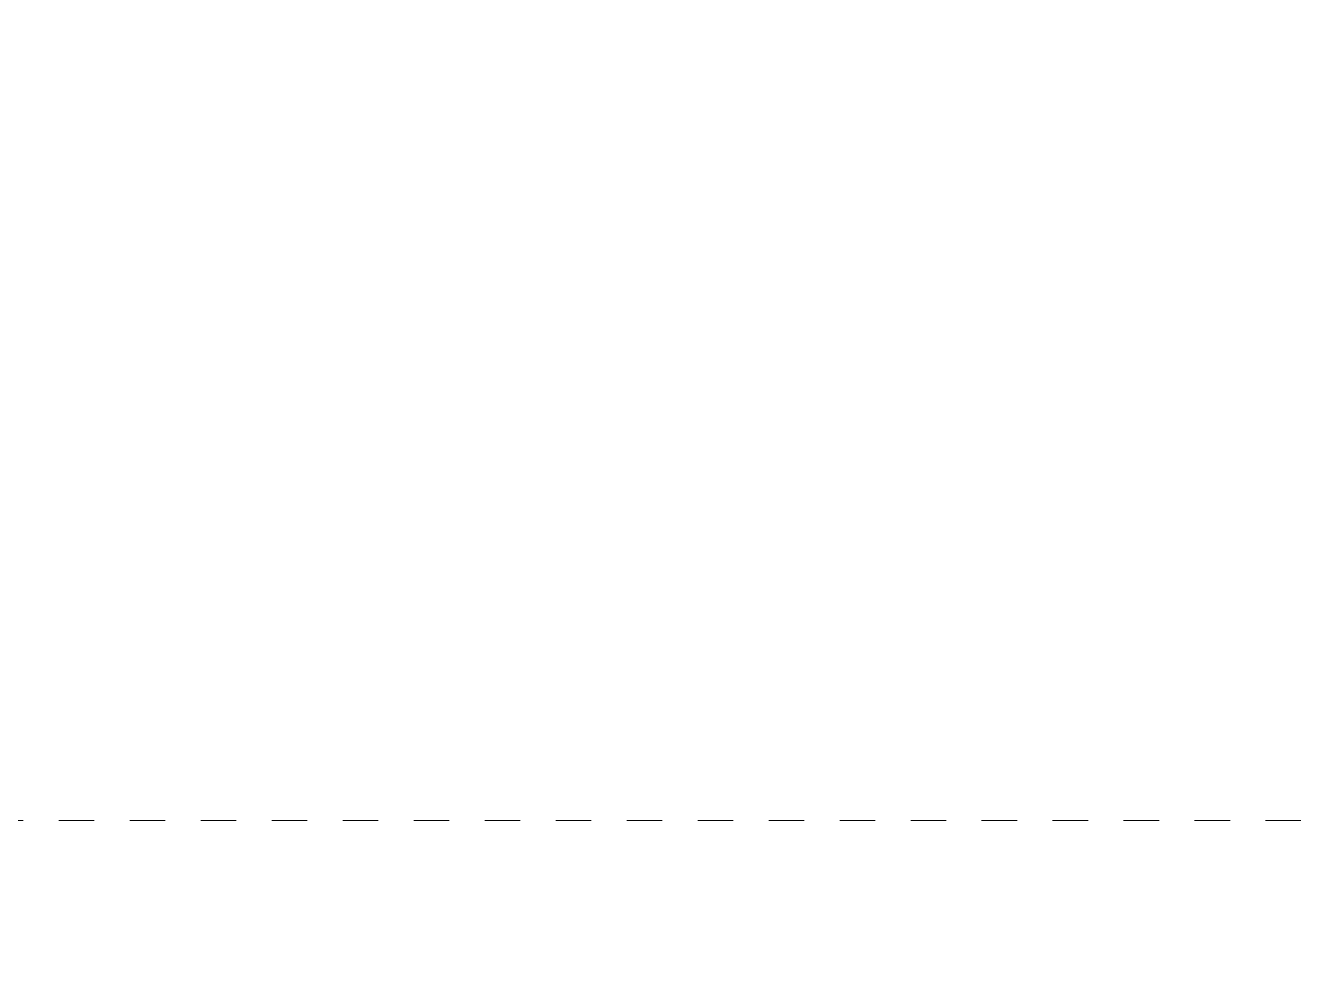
# Model space of a CAD drawing. Header units: millimetres. Extents: x -48147 to 1436659, y -488302 to 18123.
# Drawn here: x 1403249 to 1408291, y -471507 to -467721 of the extents above; entities that cross this region are included whole.
import ezdxf
from ezdxf.enums import TextEntityAlignment as Align

# ---------------------------------------------------------------- set-up
doc = ezdxf.new("R2010")
doc.units = ezdxf.units.MM
doc.header["$MEASUREMENT"] = 0
for name, pattern in [('Dashed', [2822.222233, 1411.111116, -1411.111116]), ('Double Dashed', [546.805537, 264.583325, -105.833328, 70.555556, -105.833328]), ('Wipeout_Contour', [1000, 0, -1000])]:
    doc.linetypes.add(name, pattern=pattern)
for name, color, linetype, lineweight, true_color in [('0_Pen_No__105', 7, 'Continuous', 15, 0xa6a6a6), ('New_A-15-MG_Structural_Grid_Phase_2_Pen_No__222', 7, 'Continuous', 13, 0x65af33), ('New_A-25-M_Curtain_Wall_Pen_No__23', 7, 'Continuous', 30, 0x2a2a2a), ('New_A-25-M_Curtain_Wall_Pen_No__63', 7, 'Continuous', 20, 0x606060)]:
    doc.layers.add(name, color=color, linetype=linetype, lineweight=lineweight, true_color=true_color)
for name, color, linetype in [('A-95-P_Drawing', 7, 'Continuous'), ('New_A-15-MG_Structural_Grid_Phase_2', 7, 'Continuous'), ('New_A-25-M_Curtain_Wall', 7, 'Continuous'), ('New_ArchiCAD Doors', 7, 'Continuous')]:
    doc.layers.add(name, color=color, linetype=linetype)
for name, color, linetype, lineweight in [('New_A-25-M_Curtain_Wall_Pen_No__3', 7, 'Continuous', 18), ('New_A-25-M_Curtain_Wall_Pen_No__87', 8, 'Continuous', 20), ('New_ArchiCAD Doors_Pen_No__87', 8, 'Continuous', 20)]:
    doc.layers.add(name, color=color, linetype=linetype, lineweight=lineweight)
doc.styles.add('GENERATED_STYLE_2', font='')
doc.styles.get('GENERATED_STYLE_2').set_extended_font_data('Swis721 BT')

# ---------------------------------------------------------------- blocks, each defined once
blk = doc.blocks.new('Section Elem_32_2', base_point=(1424163.9, -483032.8))
at = {"color": 254, "linetype": 'Wipeout_Contour', "lineweight": 0, "ltscale": 5925851.95386684}
blk.add_wipeout([(1404816.1, -467887.8), (1404816.1, -469957.8), (1405766.1, -469957.8), (1405766.1, -467887.8)], dxfattribs=at).dxf.layer = 'New_A-25-M_Curtain_Wall'
blk = doc.blocks.new('Section Elem_34_2', base_point=(1424163.9, -483032.8))
at = {"color": 254, "linetype": 'Wipeout_Contour', "lineweight": 0, "ltscale": 5935371.824414581}
blk.add_wipeout([(1407333.6, -469957.8), (1408266.1, -469957.8), (1408266.1, -467887.8), (1407333.6, -467887.8)], dxfattribs=at).dxf.layer = 'New_A-25-M_Curtain_Wall'
blk = doc.blocks.new('Section Elem_35_2', base_point=(1424163.9, -483032.8))
at = {"color": 254, "linetype": 'Wipeout_Contour', "lineweight": 0, "ltscale": 5921109.224348458}
blk.add_wipeout([(1403816.1, -467887.8), (1403816.1, -469957.8), (1404266.1, -469957.8), (1404266.1, -467887.8)], dxfattribs=at).dxf.layer = 'New_A-25-M_Curtain_Wall'
blk = doc.blocks.new('Section Elem_36_2', base_point=(1424163.9, -483032.8))
at = {"color": 254, "linetype": 'Wipeout_Contour', "lineweight": 0, "ltscale": 5929646.422398921}
blk.add_wipeout([(1405816.1, -469957.8), (1406766.1, -469957.8), (1406766.1, -467887.8), (1405816.1, -467887.8)], dxfattribs=at).dxf.layer = 'New_A-25-M_Curtain_Wall'
blk = doc.blocks.new('Section Elem_37_2', base_point=(1424163.9, -483032.8))
at = {"color": 254, "linetype": 'Wipeout_Contour', "lineweight": 0, "ltscale": 5924525.800652295}
blk.add_wipeout([(1404791.1, -467887.8), (1405791.1, -467887.8), (1405791.1, -467862.8), (1404791.1, -467862.8)], dxfattribs=at).dxf.layer = 'New_A-25-M_Curtain_Wall'
at = {"layer": 'New_A-25-M_Curtain_Wall_Pen_No__87', "linetype": 'Continuous'}
blk.add_line((1404816.1, -467887.8), (1405791.1, -467887.8), dxfattribs=at)
blk = doc.blocks.new('Section Elem_38_2', base_point=(1424163.9, -483032.8))
at = {"color": 254, "linetype": 'Wipeout_Contour', "lineweight": 0, "ltscale": 5927178.295810764}
blk.add_wipeout([(1404791.1, -469982.8), (1405791.1, -469982.8), (1405791.1, -469957.8), (1404791.1, -469957.8)], dxfattribs=at).dxf.layer = 'New_A-25-M_Curtain_Wall'
at = {"layer": 'New_A-25-M_Curtain_Wall_Pen_No__87', "linetype": 'Continuous'}
blk.add_line((1404816.1, -469957.8), (1405791.1, -469957.8), dxfattribs=at)
blk = doc.blocks.new('Section Elem_39_2', base_point=(1424163.9, -483032.8))
at = {"color": 254, "linetype": 'Wipeout_Contour', "lineweight": 0, "ltscale": 8880241.248537567}
blk.add_wipeout([(1403791.1, -467862.8), (1403766.1, -467862.8), (1403766.1, -469982.8), (1403791.1, -469982.8), (1403816.1, -469957.8), (1403816.1, -467887.8)], dxfattribs=at).dxf.layer = 'New_A-25-M_Curtain_Wall'
at = {"layer": 'New_A-25-M_Curtain_Wall_Pen_No__87', "linetype": 'Continuous'}
for p, q in [((1403766.1, -469982.8), (1403766.1, -467862.8)), ((1403816.1, -469957.8), (1403816.1, -467887.8))]:
    blk.add_line(p, q, dxfattribs=at)
blk = doc.blocks.new('Section Elem_41_2', base_point=(1424163.9, -483032.8))
at = {"color": 254, "linetype": 'Wipeout_Contour', "lineweight": 0, "ltscale": 5935747.477882143}
blk.add_wipeout([(1407308.6, -469982.8), (1407791.1, -469982.8), (1407791.1, -469957.8), (1407308.6, -469957.8)], dxfattribs=at).dxf.layer = 'New_A-25-M_Curtain_Wall'
at = {"layer": 'New_A-25-M_Curtain_Wall_Pen_No__87', "linetype": 'Continuous'}
blk.add_line((1407333.6, -469957.8), (1407791.1, -469957.8), dxfattribs=at)
blk = doc.blocks.new('Section Elem_42_2', base_point=(1424163.9, -483032.8))
at = {"color": 254, "linetype": 'Wipeout_Contour', "lineweight": 0, "ltscale": 5931543.784607681}
blk.add_wipeout([(1406766.1, -469957.8), (1406816.1, -469957.8), (1406816.1, -467887.8), (1406766.1, -467887.8)], dxfattribs=at).dxf.layer = 'New_A-25-M_Curtain_Wall'
at = {"layer": 'New_A-25-M_Curtain_Wall_Pen_No__87', "linetype": 'Continuous'}
for p, q in [((1406766.1, -469957.8), (1406766.1, -467887.8)), ((1406791.1, -467887.8), (1406816.1, -467887.8)), ((1406816.1, -469957.8), (1406816.1, -467887.8)), ((1406791.1, -469957.8), (1406816.1, -469957.8))]:
    blk.add_line(p, q, dxfattribs=at)
blk = doc.blocks.new('Section Elem_43_2', base_point=(1424163.9, -483032.8))
at = {"color": 254, "linetype": 'Wipeout_Contour', "lineweight": 0, "ltscale": 5933098.813938902}
blk.add_wipeout([(1407791.1, -467862.8), (1407308.6, -467862.8), (1407308.6, -467887.8), (1407791.1, -467887.8)], dxfattribs=at).dxf.layer = 'New_A-25-M_Curtain_Wall'
at = {"layer": 'New_A-25-M_Curtain_Wall_Pen_No__87', "linetype": 'Continuous'}
blk.add_line((1407333.6, -467887.8), (1407791.1, -467887.8), dxfattribs=at)
blk = doc.blocks.new('Section Elem_44_2', base_point=(1424163.9, -483032.8))
at = {"color": 254, "linetype": 'Wipeout_Contour', "lineweight": 0, "ltscale": 5927749.182563988}
blk.add_wipeout([(1405766.1, -469957.8), (1405816.1, -469957.8), (1405816.1, -467887.8), (1405766.1, -467887.8)], dxfattribs=at).dxf.layer = 'New_A-25-M_Curtain_Wall'
at = {"layer": 'New_A-25-M_Curtain_Wall_Pen_No__87', "linetype": 'Continuous'}
for p, q in [((1405766.1, -469957.8), (1405766.1, -467887.8)), ((1405791.1, -467887.8), (1405816.1, -467887.8)), ((1405816.1, -469957.8), (1405816.1, -467887.8)), ((1405791.1, -469957.8), (1405816.1, -469957.8))]:
    blk.add_line(p, q, dxfattribs=at)
blk = doc.blocks.new('Section Elem_45_2', base_point=(1424163.9, -483032.8))
at = {"color": 254, "linetype": 'Wipeout_Contour', "lineweight": 0, "ltscale": 5921679.465413092}
blk.add_wipeout([(1404291.1, -467887.8), (1404791.1, -467887.8), (1404791.1, -467862.8), (1404291.1, -467862.8)], dxfattribs=at).dxf.layer = 'New_A-25-M_Curtain_Wall'
at = {"layer": 'New_A-25-M_Curtain_Wall_Pen_No__87', "linetype": 'Continuous'}
blk.add_line((1404316.1, -467887.8), (1404791.1, -467887.8), dxfattribs=at)
blk = doc.blocks.new('Section Elem_54_2', base_point=(1424163.9, -483032.8))
at = {"color": 254, "linetype": 'Wipeout_Contour', "lineweight": 0, "ltscale": 5924333.234750914}
blk.add_wipeout([(1404291.1, -469957.8), (1404291.1, -469982.8), (1404791.1, -469982.8), (1404791.1, -469957.8)], dxfattribs=at).dxf.layer = 'New_A-25-M_Curtain_Wall'
at = {"layer": 'New_A-25-M_Curtain_Wall_Pen_No__87', "linetype": 'Continuous'}
blk.add_line((1404316.1, -469957.8), (1404791.1, -469957.8), dxfattribs=at)
blk = doc.blocks.new('Section Elem_55_2', base_point=(1424163.9, -483032.8))
at = {"color": 254, "linetype": 'Wipeout_Contour', "lineweight": 0, "ltscale": 5923954.850775439}
blk.add_wipeout([(1404766.1, -469957.8), (1404816.1, -469957.8), (1404816.1, -467887.8), (1404766.1, -467887.8)], dxfattribs=at).dxf.layer = 'New_A-25-M_Curtain_Wall'
at = {"layer": 'New_A-25-M_Curtain_Wall_Pen_No__87', "linetype": 'Continuous'}
for p, q in [((1404766.1, -469957.8), (1404766.1, -467887.8)), ((1404791.1, -467887.8), (1404816.1, -467887.8)), ((1404816.1, -469957.8), (1404816.1, -467887.8)), ((1404791.1, -469957.8), (1404816.1, -469957.8))]:
    blk.add_line(p, q, dxfattribs=at)
blk = doc.blocks.new('Section Elem_56_2', base_point=(1424163.9, -483032.8))
at = {"color": 254, "linetype": 'Wipeout_Contour', "lineweight": 0, "ltscale": 5930971.913980626}
blk.add_wipeout([(1405791.1, -469982.8), (1406791.1, -469982.8), (1406791.1, -469957.8), (1405791.1, -469957.8)], dxfattribs=at).dxf.layer = 'New_A-25-M_Curtain_Wall'
at = {"layer": 'New_A-25-M_Curtain_Wall_Pen_No__87', "linetype": 'Continuous'}
blk.add_line((1405816.1, -469957.8), (1406791.1, -469957.8), dxfattribs=at)
blk = doc.blocks.new('Section Elem_57_2', base_point=(1424163.9, -483032.8))
at = {"color": 254, "linetype": 'Wipeout_Contour', "lineweight": 0, "ltscale": 5928321.116195654}
blk.add_wipeout([(1406791.1, -467862.8), (1405791.1, -467862.8), (1405791.1, -467887.8), (1406791.1, -467887.8)], dxfattribs=at).dxf.layer = 'New_A-25-M_Curtain_Wall'
at = {"layer": 'New_A-25-M_Curtain_Wall_Pen_No__87', "linetype": 'Continuous'}
blk.add_line((1405816.1, -467887.8), (1406791.1, -467887.8), dxfattribs=at)
blk = doc.blocks.new('Section Elem_104_2', base_point=(1424163.9, -483032.8))
at = {"layer": 'New_ArchiCAD Doors_Pen_No__87', "linetype": 'Continuous'}
for p, q in [((1411816.1, -467862.8), (1403766.1, -467862.8)), ((1403766.1, -467862.8), (1403766.1, -469982.8)), ((1403766.1, -469982.8), (1411816.1, -469982.8))]:
    blk.add_line(p, q, dxfattribs=at)
blk = doc.blocks.new('Section Elem_107_2', base_point=(1424163.9, -483032.8))
at = {"color": 254, "linetype": 'Wipeout_Contour', "lineweight": 0, "ltscale": 5937236.193303118}
blk.add_wipeout([(1408266.1, -469957.8), (1408316.1, -469957.8), (1408316.1, -467887.8), (1408266.1, -467887.8)], dxfattribs=at).dxf.layer = 'New_A-25-M_Curtain_Wall'
at = {"layer": 'New_A-25-M_Curtain_Wall_Pen_No__87', "linetype": 'Continuous'}
for p, q in [((1408266.1, -469957.8), (1408266.1, -467887.8)), ((1408291.1, -467887.8), (1408316.1, -467887.8)), ((1408316.1, -469957.8), (1408316.1, -467887.8)), ((1408291.1, -469957.8), (1408316.1, -469957.8))]:
    blk.add_line(p, q, dxfattribs=at)
blk = doc.blocks.new('Section Elem_108_2', base_point=(1424163.9, -483032.8))
at = {"color": 254, "linetype": 'Wipeout_Contour', "lineweight": 0, "ltscale": 5937611.37214388}
blk.add_wipeout([(1407791.1, -469982.8), (1408291.1, -469982.8), (1408291.1, -469957.8), (1407791.1, -469957.8)], dxfattribs=at).dxf.layer = 'New_A-25-M_Curtain_Wall'
at = {"layer": 'New_A-25-M_Curtain_Wall_Pen_No__87', "linetype": 'Continuous'}
blk.add_line((1407791.1, -469957.8), (1408291.1, -469957.8), dxfattribs=at)
blk = doc.blocks.new('Section Elem_109_2', base_point=(1424163.9, -483032.8))
at = {"color": 254, "linetype": 'Wipeout_Contour', "lineweight": 0, "ltscale": 5934963.540017443}
blk.add_wipeout([(1408291.1, -467862.8), (1407791.1, -467862.8), (1407791.1, -467887.8), (1408291.1, -467887.8)], dxfattribs=at).dxf.layer = 'New_A-25-M_Curtain_Wall'
at = {"layer": 'New_A-25-M_Curtain_Wall_Pen_No__87', "linetype": 'Continuous'}
blk.add_line((1407791.1, -467887.8), (1408291.1, -467887.8), dxfattribs=at)
blk = doc.blocks.new('Section Elem_144_2', base_point=(1424163.9, -483032.8))
at = {"color": 254, "linetype": 'Wipeout_Contour', "lineweight": 0, "ltscale": 5933507.572781228}
blk.add_wipeout([(1407283.6, -469957.8), (1407333.6, -469957.8), (1407333.6, -467887.8), (1407283.6, -467887.8)], dxfattribs=at).dxf.layer = 'New_A-25-M_Curtain_Wall'
at = {"layer": 'New_A-25-M_Curtain_Wall_Pen_No__87', "linetype": 'Continuous'}
for p, q in [((1407283.6, -469957.8), (1407283.6, -467887.8)), ((1407308.6, -467887.8), (1407333.6, -467887.8)), ((1407333.6, -469957.8), (1407333.6, -467887.8)), ((1407308.6, -469957.8), (1407333.6, -469957.8))]:
    blk.add_line(p, q, dxfattribs=at)
blk = doc.blocks.new('Section Elem_145_2', base_point=(1424163.9, -483032.8))
at = {"color": 254, "linetype": 'Wipeout_Contour', "lineweight": 0, "ltscale": 5933850.465615352}
blk.add_wipeout([(1406791.1, -469982.8), (1407308.6, -469982.8), (1407308.6, -469957.8), (1406791.1, -469957.8)], dxfattribs=at).dxf.layer = 'New_A-25-M_Curtain_Wall'
at = {"layer": 'New_A-25-M_Curtain_Wall_Pen_No__87', "linetype": 'Continuous'}
blk.add_line((1406816.1, -469957.8), (1407308.6, -469957.8), dxfattribs=at)
blk = doc.blocks.new('Section Elem_146_2', base_point=(1424163.9, -483032.8))
at = {"color": 254, "linetype": 'Wipeout_Contour', "lineweight": 0, "ltscale": 5931200.95452424}
blk.add_wipeout([(1407308.6, -467862.8), (1406791.1, -467862.8), (1406791.1, -467887.8), (1407308.6, -467887.8)], dxfattribs=at).dxf.layer = 'New_A-25-M_Curtain_Wall'
at = {"layer": 'New_A-25-M_Curtain_Wall_Pen_No__87', "linetype": 'Continuous'}
blk.add_line((1406816.1, -467887.8), (1407308.6, -467887.8), dxfattribs=at)
blk = doc.blocks.new('Section Elem_147_2', base_point=(1424163.9, -483032.8))
at = {"color": 254, "linetype": 'Wipeout_Contour', "lineweight": 0, "ltscale": 5931676.515955392}
blk.add_wipeout([(1406816.1, -469957.8), (1406836.1, -469937.8), (1406836.1, -467907.8), (1406816.1, -467887.8)], dxfattribs=at).dxf.layer = 'New_A-25-M_Curtain_Wall'
at = {"color": 254, "linetype": 'Wipeout_Contour', "lineweight": 0, "ltscale": 7417059.432999874}
blk.add_wipeout([(1406836.1, -469937.8), (1406816.1, -469957.8), (1406816.1, -469957.8), (1407283.6, -469957.8), (1407263.6, -469937.8)], dxfattribs=at).dxf.layer = 'New_A-25-M_Curtain_Wall'
at = {"color": 254, "linetype": 'Wipeout_Contour', "lineweight": 0, "ltscale": 5931799.724508879}
blk.add_wipeout([(1406836.1, -467907.8), (1406836.1, -469937.8), (1406881.1, -469892.8), (1406881.1, -467952.8)], dxfattribs=at).dxf.layer = 'New_A-25-M_Curtain_Wall'
at = {"color": 254, "linetype": 'Wipeout_Contour', "lineweight": 0, "ltscale": 5933374.612260387}
blk.add_wipeout([(1407263.6, -469937.8), (1407283.6, -469957.8), (1407283.6, -467887.8), (1407263.6, -467907.8)], dxfattribs=at).dxf.layer = 'New_A-25-M_Curtain_Wall'
at = {"color": 254, "linetype": 'Wipeout_Contour', "lineweight": 0, "ltscale": 5933251.213785514}
blk.add_wipeout([(1407218.6, -467952.8), (1407218.6, -469892.8), (1407263.6, -469937.8), (1407263.6, -467907.8)], dxfattribs=at).dxf.layer = 'New_A-25-M_Curtain_Wall'
at = {"color": 254, "linetype": 'Wipeout_Contour', "lineweight": 0, "ltscale": 5931270.270819096}
blk.add_wipeout([(1406836.1, -467907.8), (1406881.1, -467952.8), (1407218.6, -467952.8), (1407263.6, -467907.8)], dxfattribs=at).dxf.layer = 'New_A-25-M_Curtain_Wall'
at = {"color": 254, "linetype": 'Wipeout_Contour', "lineweight": 0, "ltscale": 5933780.666827456}
blk.add_wipeout([(1407263.6, -469937.8), (1407218.6, -469892.8), (1406881.1, -469892.8), (1406836.1, -469937.8)], dxfattribs=at).dxf.layer = 'New_A-25-M_Curtain_Wall'
at = {"layer": 'New_A-25-M_Curtain_Wall_Pen_No__23', "linetype": 'Continuous'}
for p, q in [((1407263.6, -467907.8), (1406836.1, -467907.8)), ((1406836.1, -467907.8), (1406836.1, -469937.8)), ((1407263.6, -469937.8), (1407263.6, -467907.8)), ((1406836.1, -469937.8), (1407263.6, -469937.8))]:
    blk.add_line(p, q, dxfattribs=at)
at = {"layer": 'New_A-25-M_Curtain_Wall_Pen_No__87', "linetype": 'Continuous'}
blk.add_line((1407283.6, -469957.8), (1407283.6, -467887.8), dxfattribs=at)
at = {"color": 254, "linetype": 'Wipeout_Contour', "lineweight": 0, "ltscale": 5932525.379160378}
blk.add_wipeout([(1406881.1, -469892.8), (1407218.5, -469892.8), (1407218.5, -467952.8), (1406881.1, -467952.8)], dxfattribs=at).dxf.layer = 'New_A-25-M_Curtain_Wall'
at = {"layer": 'New_A-25-M_Curtain_Wall_Pen_No__23', "linetype": 'Continuous'}
for p, q in [((1406881.1, -467952.8), (1407218.6, -467952.8)), ((1406881.1, -469892.8), (1406881.1, -467952.8)), ((1407218.6, -467952.8), (1407218.6, -469892.8)), ((1407218.6, -469892.8), (1406881.1, -469892.8))]:
    blk.add_line(p, q, dxfattribs=at)
at = {"layer": 'New_A-25-M_Curtain_Wall_Pen_No__3', "linetype": 'Continuous'}
for p, q in [((1406836.1, -467907.8), (1406867.1, -467981.5)), ((1406886.5, -468027.6), (1406917.6, -468101.3)), ((1406937, -468147.4), (1406968, -468221.1)), ((1406987.4, -468267.2), (1407018.5, -468340.9)), ((1407037.9, -468387), (1407069, -468460.8)), ((1407088.4, -468506.8), (1407119.4, -468580.6)), ((1407138.8, -468626.6), (1407169.9, -468700.4)), ((1407189.3, -468746.4), (1407220.3, -468820.2)), ((1407232.5, -468849.1), (1407263.6, -468922.8)), ((1407232.5, -468996.5), (1407263.6, -468922.8)), ((1407189.3, -469099.1), (1407220.3, -469025.4)), ((1407138.8, -469219), (1407169.9, -469145.2)), ((1407088.4, -469338.8), (1407119.4, -469265)), ((1407037.9, -469458.6), (1407069, -469384.8)), ((1406987.4, -469578.4), (1407018.5, -469504.6)), ((1406937, -469698.2), (1406968, -469624.5)), ((1406886.5, -469818), (1406917.6, -469744.3)), ((1406836.1, -469937.8), (1406867.1, -469864.1))]:
    blk.add_line(p, q, dxfattribs=at)
at = {"layer": 'New_A-25-M_Curtain_Wall_Pen_No__63', "linetype": 'Continuous'}
blk.add_line((1407218.5, -469892.8), (1407218.5, -467952.8), dxfattribs=at)
blk = doc.blocks.new('Section Elem_148_2', base_point=(1424163.9, -483032.8))
at = {"color": 254, "linetype": 'Wipeout_Contour', "lineweight": 0, "ltscale": 5922057.78638918}
blk.add_wipeout([(1404266.1, -469957.8), (1404316.1, -469957.8), (1404316.1, -467887.8), (1404266.1, -467887.8)], dxfattribs=at).dxf.layer = 'New_A-25-M_Curtain_Wall'
at = {"layer": 'New_A-25-M_Curtain_Wall_Pen_No__87', "linetype": 'Continuous'}
for p, q in [((1404266.1, -469957.8), (1404266.1, -467887.8)), ((1404291.1, -467887.8), (1404316.1, -467887.8)), ((1404316.1, -469957.8), (1404316.1, -467887.8)), ((1404291.1, -469957.8), (1404316.1, -469957.8))]:
    blk.add_line(p, q, dxfattribs=at)
blk = doc.blocks.new('Section Elem_149_2', base_point=(1424163.9, -483032.8))
at = {"color": 254, "linetype": 'Wipeout_Contour', "lineweight": 0, "ltscale": 5922460.28859262}
blk.add_wipeout([(1403816.1, -469957.8), (1403791.1, -469982.8), (1404291.1, -469982.8), (1404291.1, -469957.8)], dxfattribs=at).dxf.layer = 'New_A-25-M_Curtain_Wall'
at = {"layer": 'New_A-25-M_Curtain_Wall_Pen_No__87', "linetype": 'Continuous'}
blk.add_line((1403816.1, -469957.8), (1404291.1, -469957.8), dxfattribs=at)
blk = doc.blocks.new('Section Elem_150_2', base_point=(1424163.9, -483032.8))
at = {"color": 254, "linetype": 'Wipeout_Contour', "lineweight": 0, "ltscale": 5919805.679646644}
blk.add_wipeout([(1403791.1, -467862.8), (1403816.1, -467887.8), (1404291.1, -467887.8), (1404291.1, -467862.8)], dxfattribs=at).dxf.layer = 'New_A-25-M_Curtain_Wall'
at = {"layer": 'New_A-25-M_Curtain_Wall_Pen_No__87', "linetype": 'Continuous'}
blk.add_line((1403816.1, -467887.8), (1404291.1, -467887.8), dxfattribs=at)
blk = doc.blocks.new('Section Elem_151_2', base_point=(1424163.9, -483032.8))
at = {"color": 254, "linetype": 'Wipeout_Contour', "lineweight": 0, "ltscale": 5922190.494058201}
blk.add_wipeout([(1404316.1, -469957.8), (1404336.1, -469937.8), (1404336.1, -467907.8), (1404316.1, -467887.8)], dxfattribs=at).dxf.layer = 'New_A-25-M_Curtain_Wall'
at = {"color": 254, "linetype": 'Wipeout_Contour', "lineweight": 0, "ltscale": 7405171.176936564}
blk.add_wipeout([(1404336.1, -469937.8), (1404316.1, -469957.8), (1404316.1, -469957.8), (1404766.1, -469957.8), (1404746.1, -469937.8)], dxfattribs=at).dxf.layer = 'New_A-25-M_Curtain_Wall'
at = {"color": 254, "linetype": 'Wipeout_Contour', "lineweight": 0, "ltscale": 5922313.680574496}
blk.add_wipeout([(1404336.1, -467907.8), (1404336.1, -469937.8), (1404381.1, -469892.8), (1404381.1, -467952.8)], dxfattribs=at).dxf.layer = 'New_A-25-M_Curtain_Wall'
at = {"color": 254, "linetype": 'Wipeout_Contour', "lineweight": 0, "ltscale": 5923821.914045444}
blk.add_wipeout([(1404746.1, -469937.8), (1404766.1, -469957.8), (1404766.1, -467887.8), (1404746.1, -467907.8)], dxfattribs=at).dxf.layer = 'New_A-25-M_Curtain_Wall'
at = {"color": 254, "linetype": 'Wipeout_Contour', "lineweight": 0, "ltscale": 5923698.537572324}
blk.add_wipeout([(1404701.1, -467952.8), (1404701.1, -469892.8), (1404746.1, -469937.8), (1404746.1, -467907.8)], dxfattribs=at).dxf.layer = 'New_A-25-M_Curtain_Wall'
at = {"color": 254, "linetype": 'Wipeout_Contour', "lineweight": 0, "ltscale": 5921748.893408364}
blk.add_wipeout([(1404336.1, -467907.8), (1404381.1, -467952.8), (1404701.1, -467952.8), (1404746.1, -467907.8)], dxfattribs=at).dxf.layer = 'New_A-25-M_Curtain_Wall'
at = {"color": 254, "linetype": 'Wipeout_Contour', "lineweight": 0, "ltscale": 5924263.324081495}
blk.add_wipeout([(1404746.1, -469937.8), (1404701.1, -469892.8), (1404381.1, -469892.8), (1404336.1, -469937.8)], dxfattribs=at).dxf.layer = 'New_A-25-M_Curtain_Wall'
at = {"layer": 'New_A-25-M_Curtain_Wall_Pen_No__23', "linetype": 'Continuous'}
for p, q in [((1404746.1, -467907.8), (1404336.1, -467907.8)), ((1404336.1, -467907.8), (1404336.1, -469937.8)), ((1404746.1, -469937.8), (1404746.1, -467907.8)), ((1404336.1, -469937.8), (1404746.1, -469937.8))]:
    blk.add_line(p, q, dxfattribs=at)
at = {"layer": 'New_A-25-M_Curtain_Wall_Pen_No__87', "linetype": 'Continuous'}
blk.add_line((1404766.1, -469957.8), (1404766.1, -467887.8), dxfattribs=at)
at = {"color": 254, "linetype": 'Wipeout_Contour', "lineweight": 0, "ltscale": 5923006.019018572}
blk.add_wipeout([(1404381.1, -469892.8), (1404701, -469892.8), (1404701, -467952.8), (1404381.1, -467952.8)], dxfattribs=at).dxf.layer = 'New_A-25-M_Curtain_Wall'
at = {"layer": 'New_A-25-M_Curtain_Wall_Pen_No__23', "linetype": 'Continuous'}
for p, q in [((1404381.1, -467952.8), (1404701.1, -467952.8)), ((1404381.1, -469892.8), (1404381.1, -467952.8)), ((1404701.1, -467952.8), (1404701.1, -469892.8)), ((1404701.1, -469892.8), (1404381.1, -469892.8))]:
    blk.add_line(p, q, dxfattribs=at)
at = {"layer": 'New_A-25-M_Curtain_Wall_Pen_No__3', "linetype": 'Continuous'}
for p, q in [((1404336.1, -467907.8), (1404366, -467982)), ((1404384.8, -468028.3), (1404414.7, -468102.5)), ((1404433.4, -468148.9), (1404463.4, -468223)), ((1404482.1, -468269.4), (1404512.1, -468343.6)), ((1404530.8, -468389.9), (1404560.8, -468464.1)), ((1404579.5, -468510.5), (1404609.5, -468584.7)), ((1404628.2, -468631), (1404658.2, -468705.2)), ((1404676.9, -468751.6), (1404706.9, -468825.7)), ((1404716.1, -468848.6), (1404746.1, -468922.8)), ((1404716.1, -468997), (1404746.1, -468922.8)), ((1404676.9, -469094), (1404706.9, -469019.9)), ((1404628.2, -469214.6), (1404658.2, -469140.4)), ((1404579.5, -469335.1), (1404609.5, -469260.9)), ((1404530.8, -469455.6), (1404560.8, -469381.5)), ((1404482.1, -469576.2), (1404512.1, -469502)), ((1404433.4, -469696.7), (1404463.4, -469622.5)), ((1404384.8, -469817.3), (1404414.7, -469743.1)), ((1404336.1, -469937.8), (1404366, -469863.6))]:
    blk.add_line(p, q, dxfattribs=at)
at = {"layer": 'New_A-25-M_Curtain_Wall_Pen_No__63', "linetype": 'Continuous'}
blk.add_line((1404701, -469892.8), (1404701, -467952.8), dxfattribs=at)
blk = doc.blocks.new('Standard grid marker[5]_2', base_point=(1403548, -461628.2))
at = {"layer": 'New_A-15-MG_Structural_Grid_Phase_2_Pen_No__222', "linetype": 'Double Dashed'}
blk.add_line((1403548, -462628.2), (1403548, -486032.8), dxfattribs=at)
at = {"layer": 'New_A-15-MG_Structural_Grid_Phase_2_Pen_No__222', "style": 'GENERATED_STYLE_2'}
for tag, p in [('AC_MarkerText_1_0', (1403548, -461360.1)), ('AC_MarkerText_1_1', (1403548, -487264.7))]:
    blk.add_attdef(tag, text='', height=175, rotation=360, dxfattribs=at).set_placement(p, align=Align.MIDDLE_CENTER)
blk = doc.blocks.new('S-23 Building Section_STORY_MARKER', base_point=(1424163.9, -483032.8))
at = {"layer": '0_Pen_No__105', "linetype": 'Dashed', "ltscale": 0.1}
blk.add_line((1400277.5, -470882.8), (1432997.4, -470882.8), dxfattribs=at)

msp = doc.modelspace()

# ---------------------------------------------------------------- block references
at = {"layer": 'New_A-25-M_Curtain_Wall'}
for name in ['Section Elem_35_2', 'Section Elem_32_2', 'Section Elem_36_2', 'Section Elem_34_2']:
    msp.add_blockref(name, (1424163.9, -483032.8), dxfattribs=at)

# ---------------------------------------------------------------- next in the draw order: block references
for name in ['Section Elem_39_2', 'Section Elem_37_2', 'Section Elem_43_2', 'Section Elem_42_2', 'Section Elem_38_2', 'Section Elem_41_2']:
    msp.add_blockref(name, (1424163.9, -483032.8), dxfattribs=at)

# ---------------------------------------------------------------- next in the draw order: block references
for name in ['Section Elem_45_2', 'Section Elem_44_2', 'Section Elem_54_2']:
    msp.add_blockref(name, (1424163.9, -483032.8), dxfattribs=at)

# ---------------------------------------------------------------- next in the draw order: block references
for name in ['Section Elem_57_2', 'Section Elem_55_2', 'Section Elem_56_2']:
    msp.add_blockref(name, (1424163.9, -483032.8), dxfattribs=at)

# ---------------------------------------------------------------- next in the draw order: block references
at = {"layer": 'New_ArchiCAD Doors'}
msp.add_blockref('Section Elem_104_2', (1424163.9, -483032.8), dxfattribs=at)

# ---------------------------------------------------------------- next in the draw order: block references
at = {"layer": 'New_A-25-M_Curtain_Wall'}
for name in ['Section Elem_148_2', 'Section Elem_144_2', 'Section Elem_107_2']:
    msp.add_blockref(name, (1424163.9, -483032.8), dxfattribs=at)

# ---------------------------------------------------------------- next in the draw order: block references
for name in ['Section Elem_150_2', 'Section Elem_146_2', 'Section Elem_109_2', 'Section Elem_149_2', 'Section Elem_145_2', 'Section Elem_108_2']:
    msp.add_blockref(name, (1424163.9, -483032.8), dxfattribs=at)

# ---------------------------------------------------------------- next in the draw order: block references
at = {"layer": 'New_A-15-MG_Structural_Grid_Phase_2', "color": 8, "linetype": 'Continuous', "lineweight": 15}
msp.add_blockref('Standard grid marker[5]_2', (1403548, -461628.2), dxfattribs=at)
at = {"layer": 'New_A-25-M_Curtain_Wall'}
for name in ['Section Elem_151_2', 'Section Elem_147_2']:
    msp.add_blockref(name, (1424163.9, -483032.8), dxfattribs=at)

# ---------------------------------------------------------------- next in the draw order: wipeouts: each hides what was drawn before it
at = {"color": 254, "linetype": 'Wipeout_Contour', "lineweight": 0, "ltscale": 5945399.093806557}
msp.add_wipeout([(1402093, -464875.1), (1414616.4, -464875.1), (1414616.4, -485231.7), (1402093, -485231.7)], dxfattribs=at).dxf.layer = 'A-95-P_Drawing'

# ---------------------------------------------------------------- next in the draw order: block references
at = {"linetype": 'Continuous', "lineweight": 0}
msp.add_blockref('S-23 Building Section_STORY_MARKER', (1424163.9, -483032.8), dxfattribs=at)

doc.saveas('drawing.dxf')
